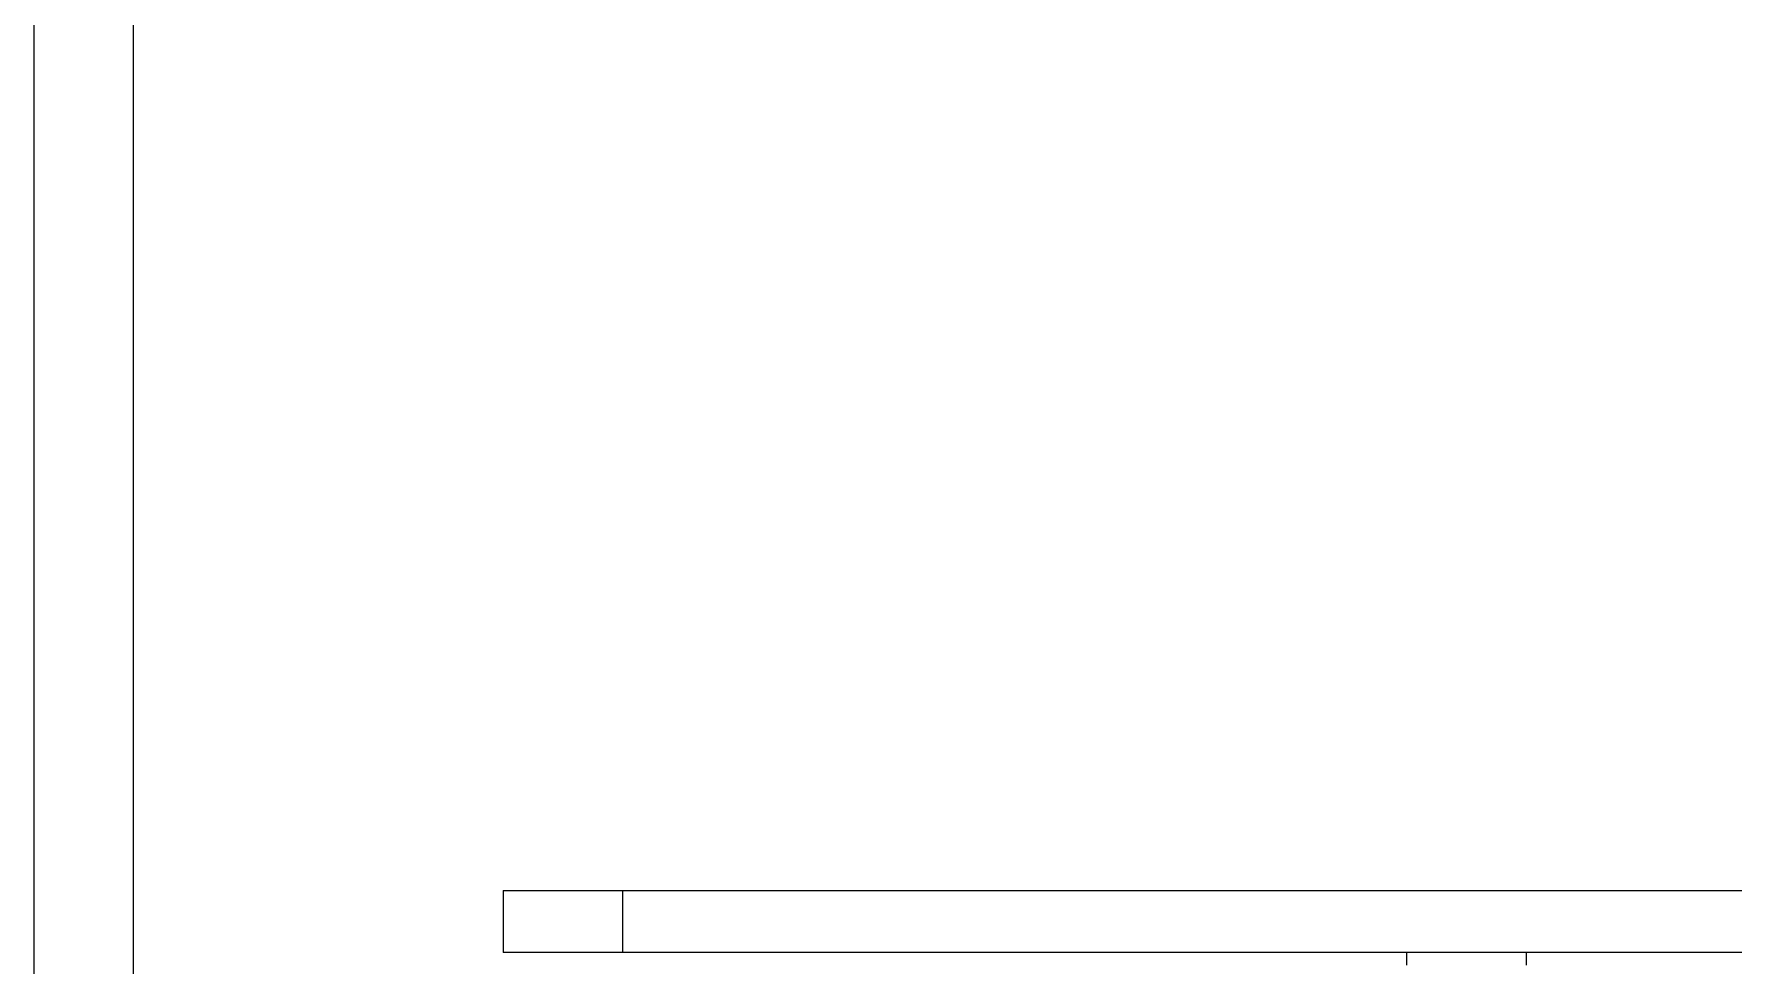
# Model space of a CAD drawing. Header units: inches. Extents: x 21408 to 98131, y -290 to 853.
# Drawn here: x 35304.15 to 35338.4, y 28.5 to 47.26 of the extents above; entities that cross this region are included whole.
import ezdxf

# ---------------------------------------------------------------- set-up
doc = ezdxf.new("R2010")
doc.units = ezdxf.units.IN
doc.header["$MEASUREMENT"] = 0
doc.layers.add('A-GLAZ-CWMG', color=51, linetype='Continuous', lineweight=9)
doc.layers.add('I-FURN', color=30, linetype='Continuous', lineweight=9)

# ---------------------------------------------------------------- blocks, each defined once
blk = doc.blocks.new('Falcon 7700 Series Pedestal Base - 36_ Square Top x 30_ - Wheelchair Height-460525-Building Section - East_West looking South')
at = {"layer": 'I-FURN'}
for p, q in [((-26223.344, 30), (-26197.888, 30)), ((-26223.344, 30), (-26223.344, 28.75)), ((-26197.888, 28.75), (-26223.344, 28.75)), ((-26205.138, 28.75), (-26205.138, 28.5))]:
    blk.add_line(p, q, dxfattribs=at)
blk = doc.blocks.new('Falcon 7700 Series Pedestal Base - 36_ Square Top x 30_ - Wheelchair Height-V173-Building Section - East_West looking South')
at = {"layer": 'I-FURN'}
for p, q in [((-26225.753, 30), (-26223.344, 30)), ((-26225.753, 30), (-26225.753, 28.75)), ((-26223.344, 28.75), (-26225.753, 28.75)), ((-26207.547, 28.75), (-26207.547, 28.5))]:
    blk.add_line(p, q, dxfattribs=at)
blk = doc.blocks.new('Rectangular Mullion - Exterior 2_ x 4_5_-V196-Building Section - East_West looking South')
at = {"layer": 'A-GLAZ-CWMG'}
for p, q in [((-26235.203, 96), (-26235.203, 2)), ((-26233.203, 96), (-26233.203, 3.46))]:
    blk.add_line(p, q, dxfattribs=at)

msp = doc.modelspace()

# ---------------------------------------------------------------- block references
at = {"layer": 'A-GLAZ-CWMG'}
msp.add_blockref('Rectangular Mullion - Exterior 2_ x 4_5_-V196-Building Section - East_West looking South', (61539.353, 0), dxfattribs=at)
at = {"layer": 'I-FURN'}
for name in ['Falcon 7700 Series Pedestal Base - 36_ Square Top x 30_ - Wheelchair Height-V173-Building Section - East_West looking South', 'Falcon 7700 Series Pedestal Base - 36_ Square Top x 30_ - Wheelchair Height-460525-Building Section - East_West looking South']:
    msp.add_blockref(name, (61539.353, 0), dxfattribs=at)

doc.saveas('drawing.dxf')
